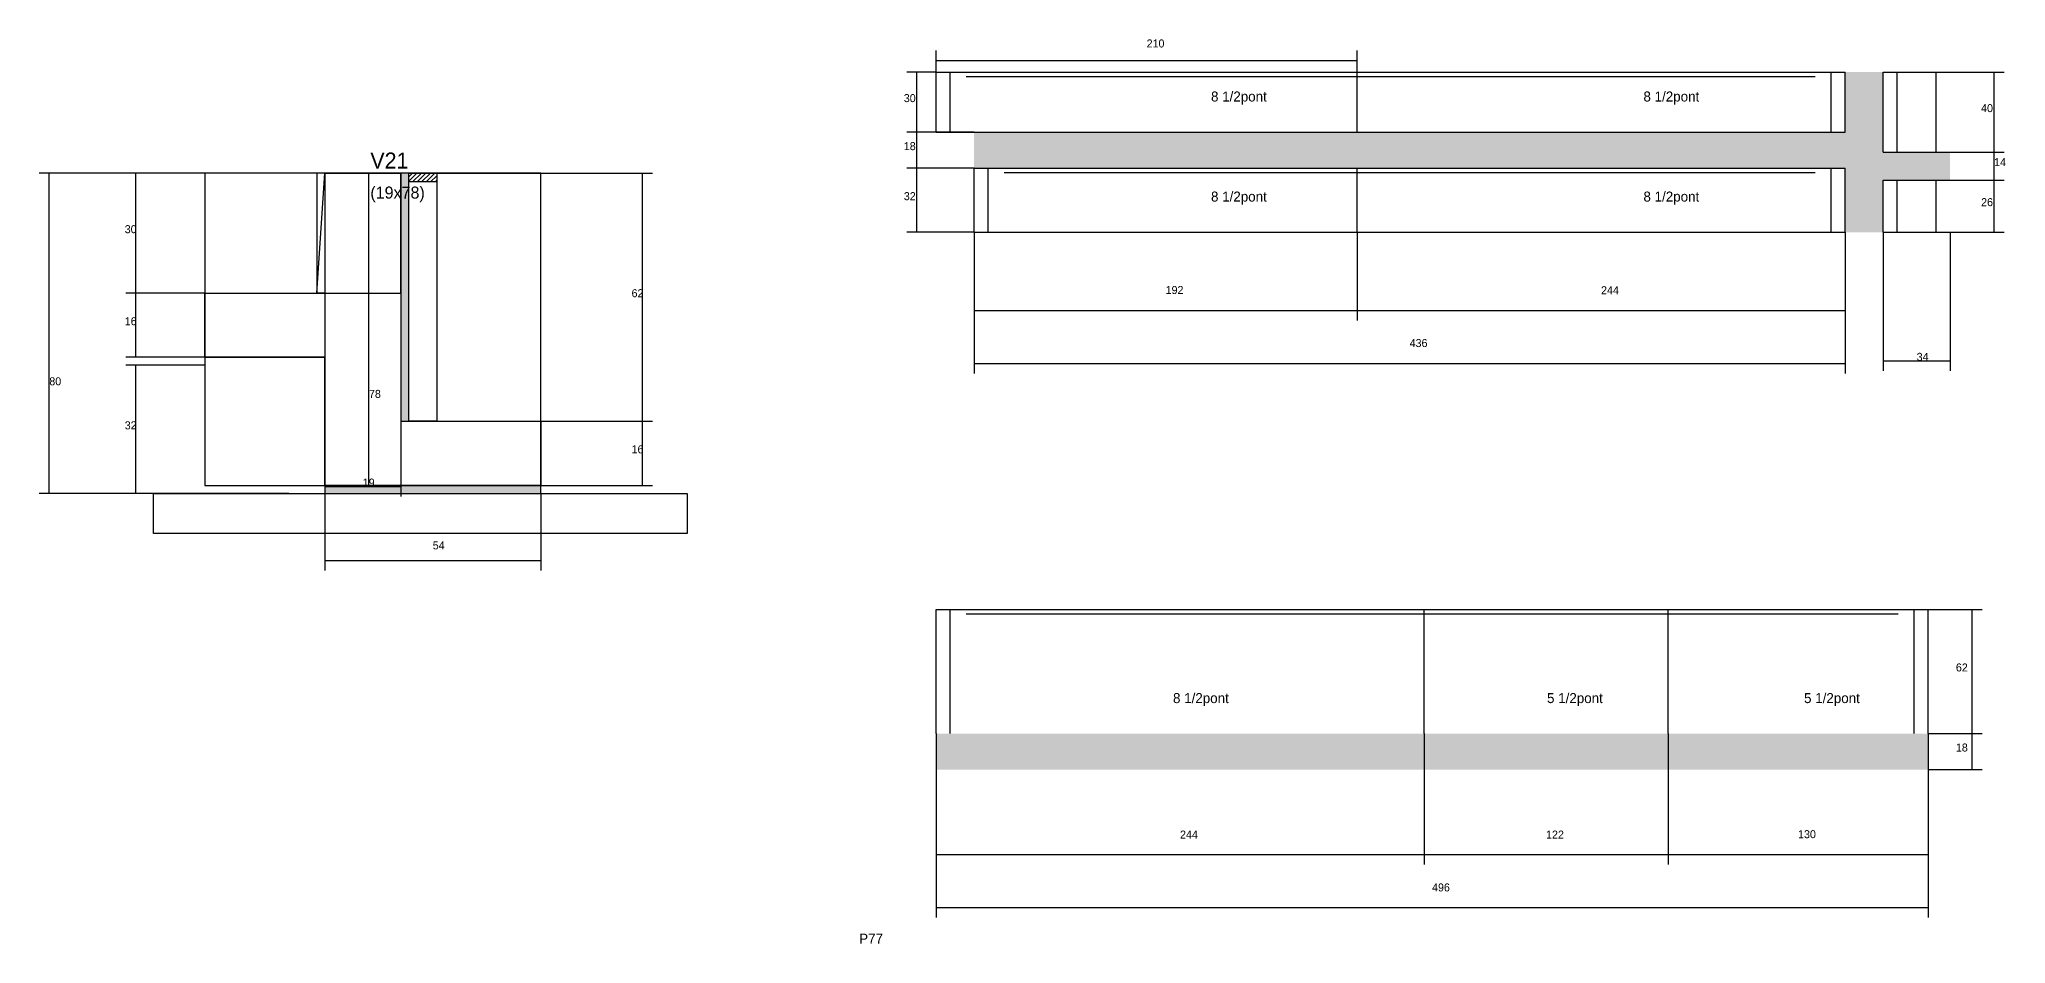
# Model space of a CAD drawing. Header units: metres. Extents: x -6602 to -4525, y 7378 to 8645.
# Drawn here: x -5508 to -4525, y 8193 to 8645 of the extents above; entities that cross this region are included whole.
import ezdxf

# ---------------------------------------------------------------- set-up
doc = ezdxf.new("R2010")
doc.units = ezdxf.units.M
for name, color, linetype in [('CONCRETO', 251, 'Continuous'), ('COTA', 4, 'Continuous'), ('Cota Seção (2x)', 4, 'Continuous'), ('Hachura', 253, 'Continuous'), ('Madeira', 126, 'Continuous'), ('NOMENCLATURA', 7, 'Continuous'), ('Painéis', 200, 'Continuous'), ('SARR_2.2x7', 40, 'Continuous'), ('Texto Seção', 7, 'Continuous')]:
    doc.layers.add(name, color=color, linetype=linetype)

msp = doc.modelspace()

# ---------------------------------------------------------------- hatches: boundary and pattern name
at = {"layer": 'COTA'}
h = msp.add_hatch(dxfattribs=at)
h.set_pattern_fill('AR-CONC', scale=0.03)
h.paths.add_polyline_path([(-4605.1, 8580.3), (-4605.1, 8548.3), (-4586.1, 8548.3), (-4586.1, 8574.3), (-4552.6, 8574.3), (-4552.6, 8588.3), (-4586.1, 8588.3), (-4586.1, 8628.3), (-4605.1, 8628.3), (-4605.1, 8598.3), (-5040.6, 8598.3), (-5040.6, 8580.3)])
h = msp.add_hatch(dxfattribs=at)
h.set_pattern_fill('AR-CONC', scale=0.03)
h.paths.add_polyline_path([(-4563.6, 8279.8), (-4563.6, 8297.8), (-5059.6, 8297.8), (-5059.6, 8279.8)])
at = {"layer": 'Hachura'}
h = msp.add_hatch(color=8, dxfattribs=at)
h.dxf.hatch_style = 1
h.paths.add_polyline_path([(-5327.2, 8453.8), (-5323.2, 8453.8), (-5323.2, 8577.8), (-5327.2, 8577.8)])
h = msp.add_hatch(dxfattribs=at)
h.set_pattern_fill('ANSI31', scale=0.5)
h.paths.add_polyline_path([(-5309.2, 8577.8), (-5309.2, 8573.4), (-5309.2, 8573.4), (-5323.2, 8573.4), (-5323.2, 8573.4), (-5323.2, 8577.8), (-5323.2, 8577.8), (-5309.2, 8577.8)])
h = msp.add_hatch(color=8, dxfattribs=at)
h.dxf.hatch_style = 1
h.paths.add_polyline_path([(-5257.2, 8417.8), (-5257.2, 8421.8), (-5257.2, 8421.8), (-5365.2, 8421.8), (-5365.2, 8421.8), (-5365.2, 8417.8), (-5365.2, 8417.8), (-5257.2, 8417.8)])

# ---------------------------------------------------------------- linework, layer by layer
at = {"layer": 'CONCRETO'}
for points in [[(-5327.2, 8577.8), (-5327.2, 8453.8), (-5257.2, 8453.8), (-5257.2, 8421.8), (-5257.2, 8421.8), (-5257.2, 8421.8), (-5365.2, 8421.8), (-5365.2, 8485.8), (-5425.2, 8485.8), (-5425.2, 8517.8), (-5365.2, 8517.8)], [(-5365.2, 8517.8), (-5369.2, 8517.8), (-5365.2, 8577.8), (-5327.2, 8577.8)]]:
    msp.add_lwpolyline(points, dxfattribs=at)
for points in [[(-5425.2, 8421.8), (-5257.2, 8421.8), (-5257.2, 8577.8), (-5425.2, 8577.8)], [(-5369.2, 8517.8), (-5327.2, 8517.8), (-5327.2, 8577.8), (-5369.2, 8577.8)]]:
    msp.add_lwpolyline(points, close=True, dxfattribs=at)
at = {"layer": 'COTA'}
for p, q in [((-5059.6, 8628.3), (-5059.6, 8639.1)), ((-5059.6, 8634.1), (-4849.1, 8634.1)), ((-4849.1, 8628.3), (-4849.1, 8639.1)), ((-5059.6, 8628.3), (-5074.2, 8628.3)), ((-5069.2, 8598.3), (-5069.2, 8628.3)), ((-4552.6, 8628.3), (-4525.6, 8628.3)), ((-4530.6, 8588.3), (-4530.6, 8628.3)), ((-5059.6, 8598.3), (-5074.2, 8598.3)), ((-5040.6, 8598.3), (-5074.2, 8598.3)), ((-5069.2, 8580.3), (-5069.2, 8598.3)), ((-4552.6, 8588.3), (-4525.6, 8588.3)), ((-4552.6, 8588.3), (-4525.6, 8588.3)), ((-4530.6, 8574.3), (-4530.6, 8588.3)), ((-5373.6, 8577.8), (-5507.9, 8577.8)), ((-5502.9, 8417.8), (-5502.9, 8577.8)), ((-5373.6, 8577.8), (-5464.7, 8577.8)), ((-5459.7, 8517.8), (-5459.7, 8577.8)), ((-5309.2, 8577.8), (-5201.3, 8577.8)), ((-5206.3, 8453.8), (-5206.3, 8577.8)), ((-5040.6, 8580.3), (-5074.2, 8580.3)), ((-5040.6, 8580.3), (-5074.2, 8580.3)), ((-5069.2, 8548.3), (-5069.2, 8580.3)), ((-4552.6, 8574.3), (-4525.6, 8574.3)), ((-4552.6, 8574.3), (-4525.6, 8574.3)), ((-4530.6, 8548.3), (-4530.6, 8574.3)), ((-5040.6, 8548.3), (-5074.2, 8548.3)), ((-5040.6, 8548.3), (-5040.6, 8504.2)), ((-5040.6, 8548.3), (-5040.6, 8477.7)), ((-4849.1, 8548.3), (-4849.1, 8504.2)), ((-4849.1, 8548.3), (-4849.1, 8504.2)), ((-4605.1, 8548.3), (-4605.1, 8504.2)), ((-4605.1, 8548.3), (-4605.1, 8477.7)), ((-4586.1, 8548.3), (-4586.1, 8479)), ((-4552.6, 8548.3), (-4525.6, 8548.3)), ((-4552.6, 8548.3), (-4552.6, 8479)), ((-5425.2, 8517.8), (-5464.7, 8517.8)), ((-5425.2, 8517.8), (-5464.7, 8517.8)), ((-5459.7, 8485.8), (-5459.7, 8517.8)), ((-5040.6, 8509.2), (-4849.1, 8509.2)), ((-4849.1, 8509.2), (-4605.1, 8509.2)), ((-5425.2, 8485.8), (-5464.7, 8485.8)), ((-5425.2, 8481.8), (-5464.7, 8481.8)), ((-5459.7, 8417.8), (-5459.7, 8481.8)), ((-5040.6, 8482.7), (-4605.1, 8482.7)), ((-4586.1, 8484), (-4552.6, 8484)), ((-5257.2, 8453.8), (-5201.3, 8453.8)), ((-5257.2, 8453.8), (-5201.3, 8453.8)), ((-5206.3, 8421.8), (-5206.3, 8453.8)), ((-5383.2, 8417.8), (-5507.9, 8417.8)), ((-5383.2, 8417.8), (-5464.7, 8417.8)), ((-5365.2, 8417.8), (-5365.2, 8379.3)), ((-5257.2, 8421.8), (-5201.3, 8421.8)), ((-5257.2, 8417.8), (-5257.2, 8379.3)), ((-5365.2, 8384.3), (-5257.2, 8384.3)), ((-4563.6, 8359.8), (-4536.6, 8359.8)), ((-4541.6, 8297.8), (-4541.6, 8359.8)), ((-5059.6, 8297.8), (-5059.6, 8232.3)), ((-5059.6, 8297.8), (-5059.6, 8205.8)), ((-4815.6, 8297.8), (-4815.6, 8232.3)), ((-4815.6, 8297.8), (-4815.6, 8232.3)), ((-4693.6, 8297.8), (-4693.6, 8232.3)), ((-4693.6, 8297.8), (-4693.6, 8232.3)), ((-4563.6, 8297.8), (-4536.6, 8297.8)), ((-4563.6, 8297.8), (-4563.6, 8205.8)), ((-4563.6, 8297.8), (-4536.6, 8297.8)), ((-4541.6, 8279.8), (-4541.6, 8297.8)), ((-4563.6, 8281.5), (-4563.6, 8232.3)), ((-4563.6, 8279.8), (-4536.6, 8279.8)), ((-5059.6, 8237.3), (-4815.6, 8237.3)), ((-4815.6, 8237.3), (-4693.6, 8237.3)), ((-4693.6, 8237.3), (-4563.6, 8237.3)), ((-5059.6, 8210.8), (-4563.6, 8210.8))]:
    msp.add_line(p, q, dxfattribs=at)
at = {"layer": 'Cota Seção (2x)'}
for p, q in [((-5365.2, 8577.8), (-5338.1, 8577.8)), ((-5365.2, 8577.8), (-5365.2, 8416.2)), ((-5343.1, 8421.8), (-5343.1, 8577.8)), ((-5327.2, 8577.8), (-5327.2, 8416.2)), ((-5365.2, 8421.8), (-5338.1, 8421.8)), ((-5365.2, 8421.2), (-5327.2, 8421.2))]:
    msp.add_line(p, q, dxfattribs=at)
at = {"layer": 'Madeira'}
for points in [[(-5309.2, 8577.8), (-5309.2, 8573.4), (-5323.2, 8573.4), (-5323.2, 8577.8)], [(-5309.2, 8453.8), (-5323.2, 8453.8), (-5323.2, 8577.8), (-5309.2, 8577.8)], [(-5184, 8397.8), (-5450.9, 8397.8), (-5450.9, 8417.8), (-5184, 8417.8)]]:
    msp.add_lwpolyline(points, close=True, dxfattribs=at)
at = {"layer": 'Painéis'}
for p, q in [((-5059.6, 8628.3), (-4605.1, 8628.3)), ((-5059.6, 8598.3), (-5059.6, 8628.3)), ((-4849.1, 8598.3), (-4849.1, 8628.3)), ((-4605.1, 8598.3), (-4605.1, 8628.3)), ((-4586.1, 8628.3), (-4552.6, 8628.3)), ((-4586.1, 8588.3), (-4586.1, 8628.3)), ((-5059.6, 8598.3), (-4605.1, 8598.3)), ((-4586.1, 8588.3), (-4552.6, 8588.3)), ((-5040.6, 8580.3), (-4605.1, 8580.3)), ((-5040.6, 8548.3), (-5040.6, 8580.3)), ((-4849.1, 8548.3), (-4849.1, 8580.3)), ((-4605.1, 8548.3), (-4605.1, 8580.3)), ((-4586.1, 8574.3), (-4552.6, 8574.3)), ((-4586.1, 8548.3), (-4586.1, 8574.3)), ((-5040.6, 8548.3), (-4605.1, 8548.3)), ((-4586.1, 8548.3), (-4552.6, 8548.3)), ((-5425.2, 8485.8), (-5365.2, 8485.8)), ((-5365.2, 8421.8), (-5257.2, 8421.8)), ((-5059.6, 8359.8), (-4563.6, 8359.8)), ((-5059.6, 8297.8), (-5059.6, 8359.8)), ((-4815.6, 8297.8), (-4815.6, 8359.8)), ((-4693.6, 8297.8), (-4693.6, 8359.8)), ((-4563.6, 8297.8), (-4563.6, 8359.8))]:
    msp.add_line(p, q, dxfattribs=at)
for points in [[(-5323.2, 8577.8), (-5327.2, 8577.8), (-5327.2, 8453.8), (-5323.2, 8453.8)], [(-5257.2, 8417.8), (-5257.2, 8421.8), (-5365.2, 8421.8), (-5365.2, 8417.8)]]:
    msp.add_lwpolyline(points, close=True, dxfattribs=at)
at = {"layer": 'SARR_2.2x7'}
for p, q in [((-5052.6, 8598.3), (-5052.6, 8628.3)), ((-5044.6, 8626.1), (-4849.1, 8626.1)), ((-4849.1, 8626.1), (-4620.1, 8626.1)), ((-4612.1, 8598.3), (-4612.1, 8628.3)), ((-4579.1, 8588.3), (-4579.1, 8628.3)), ((-4559.6, 8588.3), (-4559.6, 8628.3)), ((-5033.6, 8548.3), (-5033.6, 8580.3)), ((-5025.6, 8578.1), (-4849.1, 8578.1)), ((-4849.1, 8578.1), (-4620.1, 8578.1)), ((-4612.1, 8548.3), (-4612.1, 8580.3)), ((-4579.1, 8548.3), (-4579.1, 8574.3)), ((-4559.6, 8548.3), (-4559.6, 8574.3)), ((-5052.6, 8297.8), (-5052.6, 8359.8)), ((-5044.6, 8357.6), (-4815.6, 8357.6)), ((-4815.6, 8357.6), (-4693.6, 8357.6)), ((-4693.6, 8357.6), (-4578.6, 8357.6)), ((-4570.6, 8297.8), (-4570.6, 8359.8))]:
    msp.add_line(p, q, dxfattribs=at)

# ---------------------------------------------------------------- texts
at = {"layer": 'COTA'}
for s, p in [('210', (-4954.3, 8640.6)), ('30', (-5075.7, 8613.3)), ('40', (-4537.1, 8608.3)), ('18', (-5075.7, 8589.3)), ('14', (-4530.6, 8581.3)), ('32', (-5075.7, 8564.3)), ('26', (-4537.1, 8561.3)), ('30', (-5465.2, 8547.8)), ('62', (-5211.8, 8515.8)), ('192', (-4944.8, 8517.4)), ('244', (-4727.1, 8517.3)), ('16', (-5465.2, 8501.8)), ('436', (-4822.8, 8490.9)), ('34', (-4569.3, 8484)), ('80', (-5502.9, 8471.8)), ('32', (-5465.2, 8449.8)), ('16', (-5211.8, 8437.8)), ('54', (-5311.2, 8389.8)), ('62', (-4549.7, 8328.8)), ('18', (-4549.7, 8288.8)), ('244', (-4937.6, 8245.3)), ('122', (-4754.6, 8245.3)), ('130', (-4628.6, 8245.5)), ('496', (-4811.6, 8218.9))]:
    msp.add_text(s, height=4, dxfattribs=at).set_placement(p)
at = {"layer": 'Cota Seção (2x)'}
for s, p in [('78', (-5343.1, 8465.5)), ('19', (-5346.2, 8421.2))]:
    msp.add_text(s, height=4, dxfattribs=at).set_placement(p)
at = {"layer": 'NOMENCLATURA'}
for s, p in [('8 1/2pont', (-4922.1, 8613.6)), ('8 1/2pont', (-4705.9, 8613.6)), ('8 1/2pont', (-4922.1, 8563.6)), ('8 1/2pont', (-4705.9, 8563.6)), ('8 1/2pont', (-4941.1, 8313)), ('5 1/2pont', (-4754.1, 8313)), ('5 1/2pont', (-4625.6, 8313)), ('P77', (-5098, 8192.8))]:
    msp.add_text(s, height=5, dxfattribs=at).set_placement(p)
at = {"layer": 'Texto Seção'}
for s, height, p in [('V21', 8, (-5342.4, 8580.1)), ('(19x78)', 6, (-5342.4, 8565.1))]:
    msp.add_text(s, height=height, dxfattribs=at).set_placement(p)

doc.saveas('drawing.dxf')
